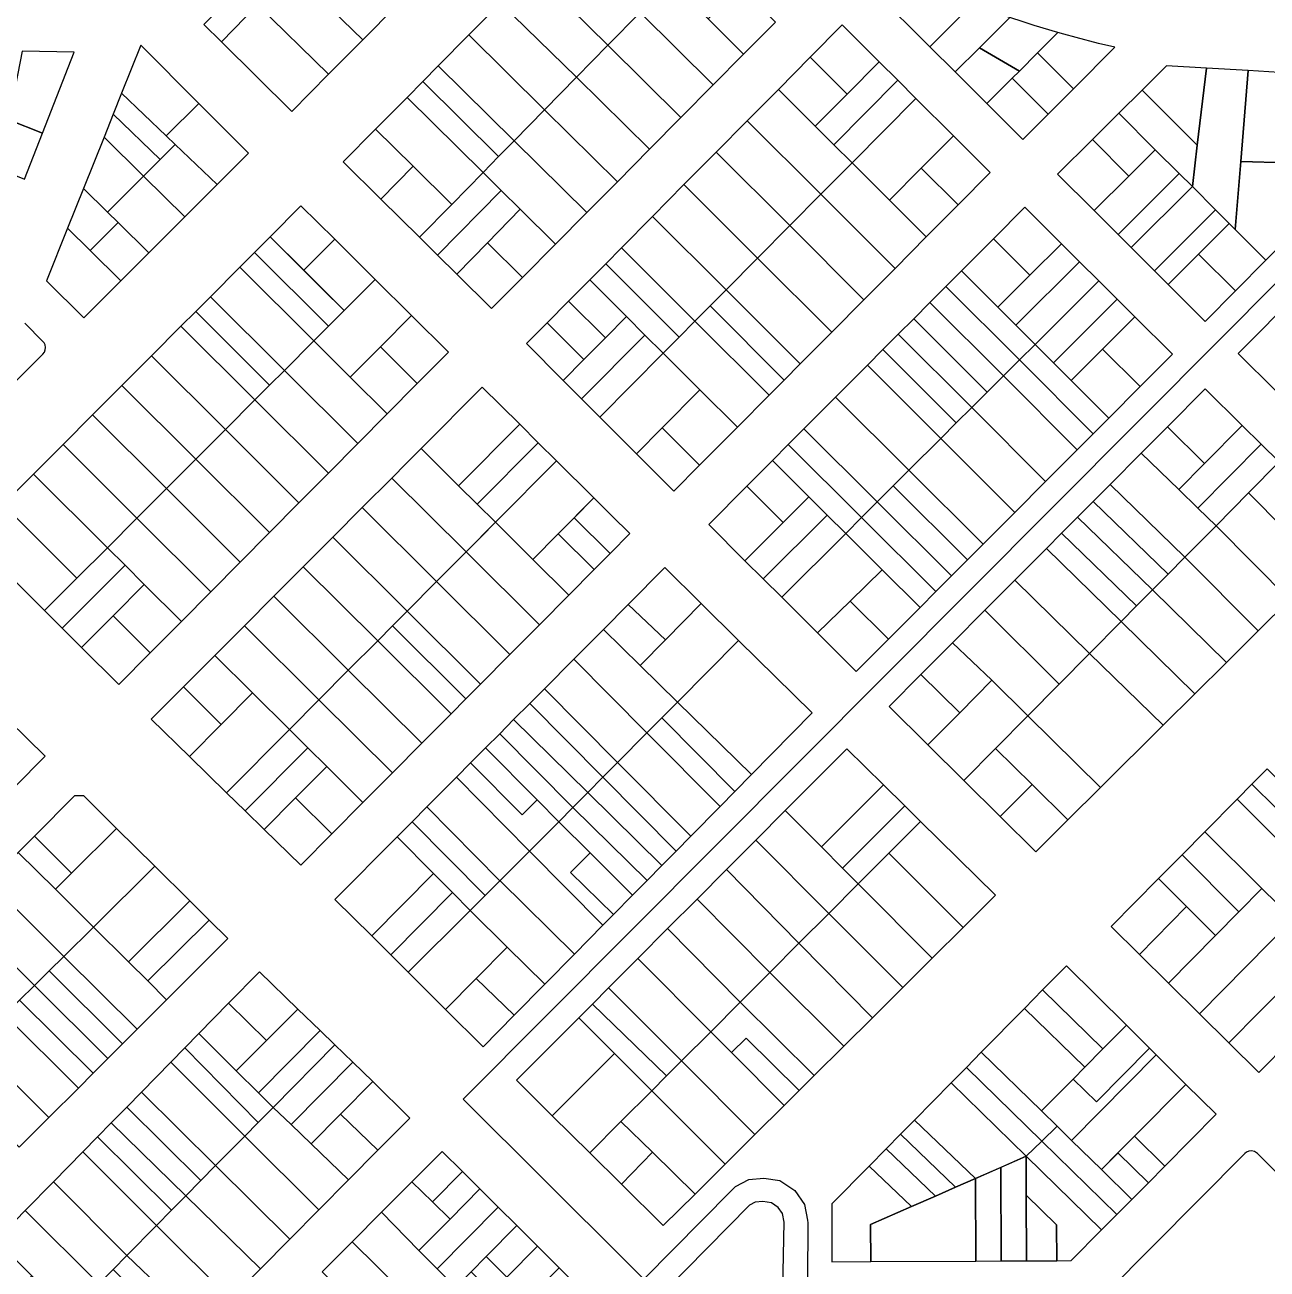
# Model space of a CAD drawing. Header units: metres. Extents: x 263639 to 269142, y 7370519 to 7372711.
# Drawn here: x 264049.3 to 264465.9, y 7371265.1 to 7371682.5 of the extents above; entities that cross this region are included whole.
import ezdxf

# ---------------------------------------------------------------- set-up
doc = ezdxf.new("R2010")
doc.units = ezdxf.units.M
doc.layers.add('LOTE', color=7, linetype='Continuous')

msp = doc.modelspace()

# ---------------------------------------------------------------- linework, layer by layer
msp.add_lwpolyline([(265641.1, 7372007.93), (264744.16, 7371821.12), (264734.54, 7371819.21), (264711.48, 7371776.6), (264701.67, 7371761.26), (264650.14, 7371718.76), (264622.02, 7371706.14), (264548.76, 7371680.85), (264538.85, 7371666.35), (264450.66, 7371577.62), (264196.3, 7371322.1), (264251.37, 7371267.23), (264256.9, 7371261.7), (264286.18, 7371291.38), (264287.59, 7371292.83), (264292.05, 7371295.17), (264297.11, 7371295.56), (264302.54, 7371294.78), (264307.48, 7371291.44), (264310.76, 7371286.82), (264311.75, 7371281.47), (264311.93, 7371280.62), (264311.51, 7371223.37)])
at = {"layer": 'LOTE', "color": 7}
for points in [[(264173.83, 7371688.77), (264162.06, 7371700.5), (264150.16, 7371712.35), (264138.74, 7371700.73), (264162.62, 7371677.46), (264173.83, 7371688.77)], [(264219.58, 7371700.62), (264244.83, 7371675.64), (264255.62, 7371686.64), (264230.42, 7371711.56), (264219.58, 7371700.62)], [(264162.62, 7371677.46), (264138.74, 7371700.73), (264127.36, 7371689.16), (264151.19, 7371665.93), (264162.62, 7371677.46)], [(264208.83, 7371689.77), (264234.33, 7371664.93), (264244.83, 7371675.64), (264219.58, 7371700.62), (264208.83, 7371689.77)], [(264341.68, 7371700.85), (264334.4, 7371693.56), (264352.84, 7371675.15), (264367.24, 7371689.57), (264365.81, 7371690.11), (264360.9, 7371692.11), (264355.27, 7371694.51), (264350.91, 7371696.46), (264347.68, 7371697.96), (264343.59, 7371699.91), (264341.68, 7371700.85)], [(264127.36, 7371689.16), (264133.1, 7371694.99), (264124.89, 7371698.4), (264109.38, 7371682.63), (264115.24, 7371676.82), (264127.36, 7371689.16)], [(264290.36, 7371672.6), (264278.43, 7371684.54), (264278.43, 7371684.54), (264265.88, 7371697.1), (264255.62, 7371686.64), (264280.19, 7371662.33), (264290.36, 7371672.6)], [(264300.99, 7371683.33), (264289.01, 7371695.32), (264278.43, 7371684.54), (264290.36, 7371672.6), (264300.99, 7371683.33)], [(264151.19, 7371665.93), (264127.36, 7371689.16), (264115.24, 7371676.82), (264138.81, 7371653.44), (264151.19, 7371665.93)], [(264198.26, 7371679.11), (264223.63, 7371654.01), (264234.33, 7371664.93), (264208.83, 7371689.77), (264198.26, 7371679.11)], [(264361.33, 7371666.67), (264369.43, 7371674.78), (264379.62, 7371684.99), (264373.08, 7371687.33), (264367.24, 7371689.57), (264352.84, 7371675.15), (264361.33, 7371666.67)], [(264280.19, 7371662.33), (264255.62, 7371686.64), (264244.83, 7371675.64), (264269.34, 7371651.39), (264280.19, 7371662.33)], [(264388.9, 7371673.05), (264395.73, 7371679.89), (264387.8, 7371682.28), (264384.05, 7371683.49), (264379.62, 7371684.99), (264369.43, 7371674.78), (264382.82, 7371666.96), (264388.9, 7371673.05)], [(264187.97, 7371668.72), (264213.39, 7371643.57), (264223.63, 7371654.01), (264198.26, 7371679.11), (264187.97, 7371668.72)], [(264323.41, 7371682.46), (264312.64, 7371671.59), (264325.02, 7371659.23), (264335.8, 7371670.09), (264323.41, 7371682.46)], [(264414.87, 7371675), (264409.38, 7371676.27), (264401.84, 7371678.19), (264397.75, 7371679.31), (264395.73, 7371679.89), (264388.9, 7371673.05), (264400.93, 7371661.04), (264414.87, 7371675)], [(264088.23, 7371675.64), (264081.79, 7371659.54), (264096.73, 7371645.25), (264107.63, 7371656.15), (264088.23, 7371675.64)], [(264269.34, 7371651.39), (264244.83, 7371675.64), (264234.33, 7371664.93), (264258.79, 7371640.74), (264269.34, 7371651.39)], [(264371.95, 7371656.07), (264380.43, 7371664.56), (264382.82, 7371666.96), (264369.43, 7371674.78), (264361.33, 7371666.67), (264371.95, 7371656.07)], [(264371.95, 7371656.07), (264380.43, 7371664.56), (264382.82, 7371666.96), (264369.43, 7371674.78), (264361.33, 7371666.67), (264371.95, 7371656.07)], [(264048.42, 7371673.62), (264043.96, 7371650.63), (264055.24, 7371646.13), (264065.86, 7371673.29), (264048.42, 7371673.62)], [(264302, 7371660.84), (264314.37, 7371648.49), (264325.02, 7371659.23), (264312.64, 7371671.59), (264302, 7371660.84)], [(264400.93, 7371661.04), (264388.9, 7371673.05), (264382.82, 7371666.96), (264380.43, 7371664.56), (264392.46, 7371652.55), (264400.93, 7371661.04)], [(264182.76, 7371663.46), (264208.21, 7371638.29), (264213.39, 7371643.57), (264187.97, 7371668.72), (264182.76, 7371663.46)], [(264335.8, 7371670.09), (264325.02, 7371659.23), (264314.37, 7371648.49), (264320.6, 7371642.28), (264342.03, 7371663.88), (264335.8, 7371670.09)], [(264432.17, 7371668.76), (264423.96, 7371660.58), (264442.49, 7371642.08), (264445.59, 7371667.96), (264432.17, 7371668.76)], [(264445.59, 7371667.96), (264442.49, 7371642.08), (264440.82, 7371628.21), (264448.63, 7371620.41), (264453.2, 7371615.85), (264455.2, 7371613.85), (264457.08, 7371636.66), (264459.59, 7371667.12), (264445.59, 7371667.96)], [(264459.59, 7371667.12), (264457.08, 7371636.66), (264472.67, 7371636.16), (264472.81, 7371647.7), (264473.41, 7371666.3), (264459.59, 7371667.12)], [(264177.51, 7371658.17), (264202.99, 7371632.97), (264208.21, 7371638.29), (264182.76, 7371663.46), (264177.51, 7371658.17)], [(264258.79, 7371640.74), (264234.33, 7371664.93), (264223.63, 7371654.01), (264248.02, 7371629.88), (264258.79, 7371640.74)], [(264342.03, 7371663.88), (264320.6, 7371642.28), (264326.71, 7371636.18), (264348.14, 7371657.78), (264342.03, 7371663.88)], [(264383.98, 7371644.06), (264392.46, 7371652.55), (264380.43, 7371664.56), (264371.95, 7371656.07), (264383.98, 7371644.06)], [(264078.98, 7371652.5), (264094.76, 7371637.37), (264099.75, 7371642.37), (264096.73, 7371645.25), (264081.79, 7371659.54), (264078.98, 7371652.5)], [(264166.95, 7371647.51), (264179.53, 7371635.07), (264192.48, 7371622.25), (264202.99, 7371632.97), (264177.51, 7371658.17), (264166.95, 7371647.51)], [(264291.55, 7371650.29), (264316.24, 7371625.64), (264326.71, 7371636.18), (264320.6, 7371642.28), (264314.37, 7371648.49), (264302, 7371660.84), (264291.55, 7371650.29)], [(264440.82, 7371628.21), (264442.49, 7371642.08), (264423.96, 7371660.58), (264416.17, 7371652.82), (264428.41, 7371640.6), (264436.42, 7371632.6), (264440.82, 7371628.21), (264440.82, 7371628.21)], [(264055.24, 7371646.13), (264043.96, 7371650.63), (264033.06, 7371654.98), (264018.92, 7371647.63), (264013.95, 7371645.05), (264049.22, 7371630.76), (264055.24, 7371646.13)], [(264107.63, 7371656.15), (264096.73, 7371645.25), (264099.75, 7371642.37), (264113.84, 7371628.9), (264124.31, 7371639.39), (264107.63, 7371656.15)], [(264248.02, 7371629.88), (264223.63, 7371654.01), (264213.39, 7371643.57), (264237.73, 7371619.49), (264248.02, 7371629.88)], [(264348.14, 7371657.78), (264326.71, 7371636.18), (264339.25, 7371623.66), (264349.91, 7371634.39), (264360.69, 7371645.26), (264348.14, 7371657.78)], [(264075.9, 7371644.81), (264089.14, 7371631.75), (264094.76, 7371637.37), (264078.98, 7371652.5), (264075.9, 7371644.81)], [(264281.13, 7371639.77), (264305.82, 7371615.13), (264316.24, 7371625.64), (264291.55, 7371650.29), (264281.13, 7371639.77)], [(264428.41, 7371640.6), (264416.17, 7371652.82), (264407.3, 7371643.99), (264419.54, 7371631.77), (264428.41, 7371640.6)], [(264168.72, 7371624.04), (264179.53, 7371635.07), (264166.95, 7371647.51), (264156.09, 7371636.56), (264168.72, 7371624.04)], [(264069.02, 7371627.6), (264077.06, 7371619.66), (264089.14, 7371631.75), (264075.9, 7371644.81), (264069.02, 7371627.6)], [(264113.84, 7371628.9), (264099.75, 7371642.37), (264094.76, 7371637.37), (264089.14, 7371631.75), (264103, 7371618.06), (264113.84, 7371628.9)], [(264237.73, 7371619.49), (264213.39, 7371643.57), (264208.21, 7371638.29), (264202.99, 7371632.97), (264209.09, 7371626.94), (264215.48, 7371620.61), (264227.28, 7371608.94), (264237.73, 7371619.49)], [(264373.04, 7371632.93), (264360.69, 7371645.26), (264349.91, 7371634.39), (264362.26, 7371622.07), (264373.04, 7371632.93)], [(264419.54, 7371631.77), (264407.3, 7371643.99), (264395.65, 7371632.4), (264407.89, 7371620.17), (264419.54, 7371631.77)], [(264270.35, 7371628.88), (264295.02, 7371604.26), (264305.82, 7371615.13), (264281.13, 7371639.77), (264270.35, 7371628.88)], [(264436.42, 7371632.6), (264428.41, 7371640.6), (264419.54, 7371631.77), (264407.89, 7371620.17), (264415.9, 7371612.18), (264436.42, 7371632.6)], [(264181.66, 7371611.22), (264192.48, 7371622.25), (264179.53, 7371635.07), (264168.72, 7371624.04), (264181.66, 7371611.22)], [(264351.6, 7371611.33), (264339.25, 7371623.66), (264326.71, 7371636.18), (264316.24, 7371625.64), (264341.14, 7371600.79), (264351.6, 7371611.33)], [(264362.26, 7371622.07), (264349.91, 7371634.39), (264339.25, 7371623.66), (264351.6, 7371611.33), (264362.26, 7371622.07)], [(264472.67, 7371636.16), (264457.08, 7371636.66), (264455.2, 7371613.85), (264465.49, 7371603.58), (264472.37, 7371610.55), (264472.67, 7371636.16), (264472.67, 7371636.16)], [(264103, 7371618.06), (264089.14, 7371631.75), (264077.06, 7371619.66), (264080.62, 7371616.14), (264090.93, 7371605.97), (264103, 7371618.06)], [(264187.76, 7371605.18), (264209.09, 7371626.94), (264202.99, 7371632.97), (264192.48, 7371622.25), (264181.66, 7371611.22), (264187.76, 7371605.18)], [(264259.81, 7371618.24), (264284.47, 7371593.63), (264295.02, 7371604.26), (264270.35, 7371628.88), (264259.81, 7371618.24)], [(264440.82, 7371628.21), (264436.42, 7371632.6), (264415.9, 7371612.18), (264420.31, 7371607.78), (264440.82, 7371628.21)], [(264063.68, 7371614.24), (264071.25, 7371606.76), (264080.62, 7371616.14), (264077.06, 7371619.66), (264069.02, 7371627.6), (264063.68, 7371614.24)], [(264194.14, 7371598.85), (264204.44, 7371609.36), (264215.48, 7371620.61), (264209.09, 7371626.94), (264187.76, 7371605.18), (264194.14, 7371598.85)], [(264341.14, 7371600.79), (264316.24, 7371625.64), (264305.82, 7371615.13), (264330.71, 7371590.28), (264341.14, 7371600.79)], [(264448.63, 7371620.41), (264440.82, 7371628.21), (264440.82, 7371628.21), (264420.31, 7371607.78), (264428.11, 7371599.99), (264448.63, 7371620.41)], [(264131.57, 7371611.38), (264142.83, 7371600.14), (264153.23, 7371610.58), (264141.93, 7371621.77), (264131.57, 7371611.38), (264131.57, 7371611.38)], [(264227.28, 7371608.94), (264215.48, 7371620.61), (264204.44, 7371609.36), (264216.18, 7371597.75), (264227.28, 7371608.94)], [(264384.64, 7371621.29), (264374.11, 7371610.72), (264386.34, 7371598.49), (264396.93, 7371609.07), (264384.64, 7371621.29)], [(264249.36, 7371607.68), (264274.01, 7371583.08), (264279.08, 7371588.2), (264284.47, 7371593.63), (264259.81, 7371618.24), (264249.36, 7371607.68)], [(264453.2, 7371615.85), (264448.63, 7371620.41), (264428.11, 7371599.99), (264432.69, 7371595.42), (264442.88, 7371605.57), (264442.88, 7371605.57), (264453.2, 7371615.85)], [(264081.56, 7371596.59), (264071.25, 7371606.76), (264063.68, 7371614.24), (264056.61, 7371596.56), (264069.13, 7371584.16), (264081.56, 7371596.59)], [(264090.93, 7371605.97), (264080.62, 7371616.14), (264071.25, 7371606.76), (264081.56, 7371596.59), (264090.93, 7371605.97)], [(264330.71, 7371590.28), (264305.82, 7371615.13), (264295.02, 7371604.26), (264319.92, 7371579.41), (264330.71, 7371590.28)], [(264455.2, 7371613.85), (264453.2, 7371615.85), (264442.88, 7371605.57), (264455.26, 7371593.21), (264465.49, 7371603.58), (264455.2, 7371613.85)], [(264126.39, 7371606.17), (264151.19, 7371581.43), (264156.37, 7371586.63), (264156.37, 7371586.63), (264149.08, 7371593.91), (264142.69, 7371600.28), (264131.57, 7371611.38), (264126.39, 7371606.17)], [(264153.23, 7371610.58), (264166.82, 7371597.1), (264156.37, 7371586.63), (264142.83, 7371600.14), (264153.23, 7371610.58)], [(264216.18, 7371597.75), (264204.44, 7371609.36), (264194.14, 7371598.85), (264205.81, 7371587.28), (264216.18, 7371597.75)], [(264375.6, 7371587.76), (264386.34, 7371598.49), (264374.11, 7371610.72), (264363.39, 7371599.96), (264375.6, 7371587.76)], [(264381.67, 7371581.7), (264403.01, 7371603.02), (264396.93, 7371609.07), (264386.34, 7371598.49), (264375.6, 7371587.76), (264381.67, 7371581.7)], [(264121.45, 7371601.22), (264146.24, 7371576.47), (264151.19, 7371581.43), (264126.39, 7371606.17), (264121.45, 7371601.22)], [(264244.1, 7371602.37), (264268.74, 7371577.77), (264274.01, 7371583.08), (264249.36, 7371607.68), (264244.1, 7371602.37)], [(264319.92, 7371579.41), (264295.02, 7371604.26), (264284.47, 7371593.63), (264309.37, 7371568.78), (264319.92, 7371579.41)], [(264442.88, 7371605.57), (264432.69, 7371595.42), (264445.15, 7371582.98), (264455.26, 7371593.21), (264442.88, 7371605.57)], [(264111.56, 7371591.3), (264136.35, 7371566.56), (264146.24, 7371576.47), (264121.45, 7371601.22), (264111.56, 7371591.3)], [(264238.73, 7371596.94), (264251.09, 7371584.61), (264257.28, 7371578.42), (264263.36, 7371572.36), (264268.74, 7371577.77), (264244.1, 7371602.37), (264238.73, 7371596.94)], [(264388.06, 7371575.31), (264381.67, 7371581.7), (264375.6, 7371587.76), (264363.39, 7371599.96), (264358.16, 7371594.71), (264382.82, 7371570.07), (264388.06, 7371575.31)], [(264388.06, 7371575.31), (264409.42, 7371596.65), (264403.01, 7371603.02), (264381.67, 7371581.7), (264388.06, 7371575.31)], [(264166.82, 7371597.1), (264179.03, 7371585), (264168.54, 7371574.49), (264158.41, 7371564.33), (264146.24, 7371576.47), (264151.19, 7371581.43), (264156.37, 7371586.63), (264166.82, 7371597.1)], [(264231.68, 7371589.83), (264244.04, 7371577.5), (264251.09, 7371584.61), (264238.73, 7371596.94), (264231.68, 7371589.83)], [(264394.23, 7371569.14), (264415.61, 7371590.49), (264409.42, 7371596.65), (264388.06, 7371575.31), (264394.23, 7371569.14)], [(264106.62, 7371586.34), (264131.41, 7371561.61), (264136.35, 7371566.56), (264111.56, 7371591.3), (264106.62, 7371586.34)], [(264309.37, 7371568.78), (264284.47, 7371593.63), (264279.08, 7371588.2), (264303.98, 7371563.35), (264309.37, 7371568.78)], [(264382.82, 7371570.07), (264358.16, 7371594.71), (264352.83, 7371589.36), (264377.47, 7371564.73), (264382.82, 7371570.07)], [(264489.32, 7371580.38), (264476.78, 7371592.87), (264456.18, 7371572.27), (264468.82, 7371559.68), (264489.32, 7371580.38)], [(264224.48, 7371582.56), (264236.82, 7371570.24), (264244.04, 7371577.5), (264231.68, 7371589.83), (264224.48, 7371582.56)], [(264303.98, 7371563.35), (264279.08, 7371588.2), (264274.01, 7371583.08), (264298.91, 7371558.23), (264303.98, 7371563.35)], [(264377.47, 7371564.73), (264352.83, 7371589.36), (264347.42, 7371583.92), (264372.04, 7371559.31), (264377.47, 7371564.73)], [(264400.21, 7371563.17), (264410.73, 7371573.72), (264421.55, 7371584.58), (264415.61, 7371590.49), (264394.23, 7371569.14), (264400.21, 7371563.17)], [(264101.68, 7371581.39), (264126.46, 7371556.65), (264131.41, 7371561.61), (264106.62, 7371586.34), (264101.68, 7371581.39)], [(264179.03, 7371585), (264168.54, 7371574.49), (264180.9, 7371562.15), (264191.4, 7371572.74), (264179.03, 7371585)], [(264236.03, 7371557), (264257.28, 7371578.42), (264251.09, 7371584.61), (264244.04, 7371577.5), (264236.82, 7371570.24), (264229.84, 7371563.2), (264236.03, 7371557)], [(264298.91, 7371558.23), (264274.01, 7371583.08), (264268.74, 7371577.77), (264263.36, 7371572.36), (264275.72, 7371560.02), (264288.26, 7371547.51), (264298.91, 7371558.23)], [(264372.04, 7371559.31), (264347.42, 7371583.92), (264342.22, 7371578.7), (264366.83, 7371554.1), (264372.04, 7371559.31)], [(264434.17, 7371572.03), (264421.55, 7371584.58), (264410.73, 7371573.72), (264423.32, 7371561.14), (264434.17, 7371572.03)], [(264091.8, 7371571.47), (264116.57, 7371546.74), (264126.46, 7371556.65), (264101.68, 7371581.39), (264091.8, 7371571.47)], [(264217.54, 7371575.55), (264229.84, 7371563.2), (264236.82, 7371570.24), (264224.48, 7371582.56), (264217.54, 7371575.55)], [(264170.81, 7371551.96), (264158.41, 7371564.33), (264146.24, 7371576.47), (264136.35, 7371566.56), (264160.95, 7371542.02), (264170.81, 7371551.96)], [(264242.09, 7371550.92), (264263.36, 7371572.36), (264257.28, 7371578.42), (264236.03, 7371557), (264242.09, 7371550.92)], [(264366.83, 7371554.1), (264342.22, 7371578.7), (264337.06, 7371573.53), (264361.66, 7371548.94), (264366.83, 7371554.1)], [(264412.8, 7371550.58), (264400.21, 7371563.17), (264394.23, 7371569.14), (264388.06, 7371575.31), (264382.82, 7371570.07), (264407.57, 7371545.33), (264412.8, 7371550.58)], [(264081.91, 7371561.55), (264106.69, 7371536.83), (264116.57, 7371546.74), (264091.8, 7371571.47), (264081.91, 7371561.55)], [(264180.9, 7371562.15), (264168.54, 7371574.49), (264158.41, 7371564.33), (264170.81, 7371551.96), (264180.9, 7371562.15)], [(264254.42, 7371538.55), (264263.05, 7371547.25), (264275.72, 7371560.02), (264275.72, 7371560.02), (264263.36, 7371572.36), (264242.09, 7371550.92), (264254.42, 7371538.55)], [(264361.66, 7371548.94), (264337.06, 7371573.53), (264331.86, 7371568.3), (264356.45, 7371543.72), (264361.66, 7371548.94)], [(264423.32, 7371561.14), (264410.73, 7371573.72), (264400.21, 7371563.17), (264412.8, 7371550.58), (264423.32, 7371561.14)], [(264160.95, 7371542.02), (264136.35, 7371566.56), (264131.41, 7371561.61), (264126.46, 7371556.65), (264151.1, 7371532.07), (264160.95, 7371542.02)], [(264356.45, 7371543.72), (264331.86, 7371568.3), (264321.2, 7371557.6), (264345.79, 7371533.08), (264356.45, 7371543.72)], [(264407.57, 7371545.33), (264382.82, 7371570.07), (264377.47, 7371564.73), (264402.23, 7371539.98), (264407.57, 7371545.33)], [(264402.23, 7371539.98), (264377.47, 7371564.73), (264372.04, 7371559.31), (264366.83, 7371554.1), (264391.62, 7371529.33), (264402.23, 7371539.98)], [(264072.03, 7371551.64), (264096.8, 7371526.92), (264106.69, 7371536.83), (264081.91, 7371561.55), (264072.03, 7371551.64)], [(264202.72, 7371560.91), (264182.24, 7371540.37), (264194.79, 7371527.89), (264215.27, 7371548.48), (264202.72, 7371560.91)], [(264288.26, 7371547.51), (264275.72, 7371560.02), (264263.05, 7371547.25), (264263.05, 7371547.25), (264275.59, 7371534.74), (264288.26, 7371547.51)], [(264444.89, 7371535.35), (264457.56, 7371548.14), (264445.17, 7371560.39), (264432.47, 7371547.63), (264444.89, 7371535.35)], [(264151.1, 7371532.07), (264126.46, 7371556.65), (264116.57, 7371546.74), (264141.24, 7371522.13), (264151.1, 7371532.07)], [(264340.54, 7371527.83), (264345.79, 7371533.08), (264321.2, 7371557.6), (264310.59, 7371546.95), (264335.16, 7371522.46), (264340.54, 7371527.83)], [(264391.62, 7371529.33), (264366.83, 7371554.1), (264361.66, 7371548.94), (264356.45, 7371543.72), (264381.25, 7371518.93), (264391.62, 7371529.33)], [(264062.15, 7371541.72), (264086.91, 7371517.01), (264096.8, 7371526.92), (264072.03, 7371551.64), (264062.15, 7371541.72)], [(264141.24, 7371522.13), (264116.57, 7371546.74), (264106.69, 7371536.83), (264131.39, 7371512.18), (264141.24, 7371522.13)], [(264215.27, 7371548.48), (264194.79, 7371527.89), (264194.79, 7371527.89), (264201.02, 7371521.7), (264221.51, 7371542.3), (264215.27, 7371548.48)], [(264266.92, 7371526.01), (264275.59, 7371534.74), (264263.05, 7371547.25), (264263.05, 7371547.25), (264254.42, 7371538.55), (264266.92, 7371526.01)], [(264305.33, 7371541.67), (264329.89, 7371517.19), (264335.16, 7371522.46), (264310.59, 7371546.95), (264305.33, 7371541.67)], [(264436.26, 7371526.63), (264444.89, 7371535.35), (264432.47, 7371547.63), (264423.71, 7371538.84), (264436.26, 7371526.63)], [(264463.93, 7371541.84), (264457.56, 7371548.14), (264444.89, 7371535.35), (264436.26, 7371526.63), (264442.69, 7371520.38), (264463.93, 7371541.84)], [(264052.26, 7371531.81), (264077.02, 7371507.1), (264086.91, 7371517.01), (264062.15, 7371541.72), (264052.26, 7371531.81)], [(264221.51, 7371542.3), (264201.02, 7371521.7), (264207.14, 7371515.61), (264227.64, 7371536.22), (264221.51, 7371542.3)], [(264324.58, 7371511.89), (264329.89, 7371517.19), (264305.33, 7371541.67), (264300.04, 7371536.35), (264312.26, 7371524.18), (264318.41, 7371518.04), (264324.58, 7371511.89)], [(264381.25, 7371518.93), (264356.45, 7371543.72), (264345.79, 7371533.08), (264370.66, 7371508.3), (264381.25, 7371518.93)], [(264442.69, 7371520.38), (264448.76, 7371514.48), (264459.63, 7371525.46), (264469.95, 7371535.88), (264463.93, 7371541.84), (264442.69, 7371520.38)], [(264172.36, 7371530.45), (264197.27, 7371505.68), (264207.14, 7371515.61), (264201.02, 7371521.7), (264194.79, 7371527.89), (264182.24, 7371540.37), (264177.3, 7371535.41), (264172.36, 7371530.45)], [(264442.69, 7371520.38), (264436.26, 7371526.63), (264423.71, 7371538.84), (264413.26, 7371528.34), (264438.35, 7371503.96), (264448.76, 7371514.48), (264442.69, 7371520.38)], [(264131.39, 7371512.18), (264106.69, 7371536.83), (264096.8, 7371526.92), (264121.53, 7371502.24), (264131.39, 7371512.18)], [(264227.64, 7371536.22), (264207.14, 7371515.61), (264219.64, 7371503.18), (264228.17, 7371511.76), (264240.17, 7371523.82), (264227.64, 7371536.22)], [(264312.26, 7371524.18), (264300.04, 7371536.35), (264291.48, 7371527.76), (264303.67, 7371515.6), (264312.26, 7371524.18)], [(264365.41, 7371503.03), (264370.66, 7371508.3), (264345.79, 7371533.08), (264340.54, 7371527.83), (264365.41, 7371503.03)], [(264471.68, 7371513.32), (264482.2, 7371523.78), (264469.95, 7371535.88), (264459.63, 7371525.46), (264471.68, 7371513.32)], [(264042.05, 7371521.56), (264066.8, 7371496.87), (264077.02, 7371507.1), (264052.26, 7371531.81), (264042.05, 7371521.56)], [(264162.48, 7371520.54), (264187.4, 7371495.75), (264197.27, 7371505.68), (264172.36, 7371530.45), (264162.48, 7371520.54)], [(264121.53, 7371502.24), (264096.8, 7371526.92), (264086.91, 7371517.01), (264111.68, 7371492.3), (264121.53, 7371502.24)], [(264278.64, 7371514.87), (264290.8, 7371502.74), (264303.67, 7371515.6), (264291.48, 7371527.76), (264278.64, 7371514.87)], [(264360.05, 7371497.65), (264365.41, 7371503.03), (264340.54, 7371527.83), (264335.16, 7371522.46), (264360.05, 7371497.65)], [(264413.26, 7371528.34), (264407.59, 7371522.64), (264432.69, 7371498.24), (264438.35, 7371503.96), (264413.26, 7371528.34)], [(264484.35, 7371500.56), (264471.68, 7371513.32), (264459.63, 7371525.46), (264448.76, 7371514.48), (264473.4, 7371489.66), (264484.35, 7371500.56)], [(264031.23, 7371510.7), (264055.97, 7371486.01), (264066.8, 7371496.87), (264042.05, 7371521.56), (264031.23, 7371510.7)], [(264152.59, 7371510.62), (264177.53, 7371485.83), (264187.4, 7371495.75), (264162.48, 7371520.54), (264152.59, 7371510.62)], [(264233.54, 7371517.15), (264245.63, 7371505.18), (264252.25, 7371511.85), (264246.21, 7371517.83), (264240.17, 7371523.82), (264233.54, 7371517.15)], [(264296.96, 7371496.61), (264318.41, 7371518.04), (264312.26, 7371524.18), (264303.67, 7371515.6), (264290.8, 7371502.74), (264296.96, 7371496.61)], [(264335.16, 7371522.46), (264329.89, 7371517.19), (264354.79, 7371492.37), (264360.05, 7371497.65), (264335.16, 7371522.46)], [(264427.41, 7371492.91), (264432.69, 7371498.24), (264407.59, 7371522.64), (264402.3, 7371517.33), (264427.41, 7371492.91)], [(264111.68, 7371492.3), (264086.91, 7371517.01), (264077.02, 7371507.1), (264082.93, 7371501.21), (264089.39, 7371494.76), (264101.82, 7371482.35), (264111.68, 7371492.3)], [(264233.54, 7371517.15), (264228.17, 7371511.76), (264240.24, 7371499.75), (264245.63, 7371505.18), (264233.54, 7371517.15)], [(264303.13, 7371490.46), (264324.58, 7371511.89), (264318.41, 7371518.04), (264296.96, 7371496.61), (264303.13, 7371490.46)], [(264336.84, 7371499.68), (264349.5, 7371487.06), (264354.79, 7371492.37), (264329.89, 7371517.19), (264324.58, 7371511.89), (264336.84, 7371499.68)], [(264402.3, 7371517.33), (264397, 7371512.01), (264422.13, 7371487.58), (264427.41, 7371492.91), (264402.3, 7371517.33)], [(264231.72, 7371491.16), (264219.64, 7371503.18), (264207.14, 7371515.61), (264202.21, 7371510.64), (264197.27, 7371505.68), (264221.86, 7371481.22), (264231.72, 7371491.16)], [(264416.93, 7371482.32), (264422.13, 7371487.58), (264397, 7371512.01), (264391.88, 7371506.86), (264416.93, 7371482.32)], [(264448.76, 7371514.48), (264438.35, 7371503.96), (264462.9, 7371479.22), (264473.4, 7371489.66), (264448.76, 7371514.48)], [(264142.71, 7371500.71), (264167.66, 7371475.9), (264172.59, 7371480.86), (264177.53, 7371485.83), (264152.59, 7371510.62), (264142.71, 7371500.71)], [(264240.24, 7371499.75), (264228.17, 7371511.76), (264219.64, 7371503.18), (264231.72, 7371491.16), (264240.24, 7371499.75)], [(264315.12, 7371478.51), (264326.07, 7371489.19), (264336.84, 7371499.68), (264324.58, 7371511.89), (264303.13, 7371490.46), (264315.12, 7371478.51)], [(264061.88, 7371480.12), (264082.93, 7371501.21), (264077.02, 7371507.1), (264066.8, 7371496.87), (264055.97, 7371486.01), (264061.88, 7371480.12)], [(264221.86, 7371481.22), (264197.27, 7371505.68), (264187.4, 7371495.75), (264212, 7371471.28), (264221.86, 7371481.22)], [(264391.88, 7371506.86), (264381.29, 7371496.23), (264406.38, 7371471.66), (264416.93, 7371482.32), (264391.88, 7371506.86)], [(264438.35, 7371503.96), (264432.69, 7371498.24), (264427.41, 7371492.91), (264452.22, 7371468.6), (264462.9, 7371479.22), (264438.35, 7371503.96)], [(264068.35, 7371473.66), (264078.93, 7371484.27), (264089.39, 7371494.76), (264089.39, 7371494.76), (264082.93, 7371501.21), (264061.88, 7371480.12), (264068.35, 7371473.66)], [(264132.83, 7371490.79), (264157.78, 7371465.97), (264167.66, 7371475.9), (264142.71, 7371500.71), (264132.83, 7371490.79)], [(264264.11, 7371476.19), (264276.17, 7371488.36), (264263.94, 7371500.41), (264251.65, 7371488.04), (264264.11, 7371476.19)], [(264326.07, 7371489.19), (264338.89, 7371476.41), (264349.5, 7371487.06), (264336.84, 7371499.68), (264326.07, 7371489.19)], [(264212, 7371471.28), (264187.4, 7371495.75), (264177.53, 7371485.83), (264202.14, 7371461.35), (264212, 7371471.28)], [(264381.29, 7371496.23), (264371.2, 7371486.1), (264396.17, 7371461.35), (264406.38, 7371471.66), (264381.29, 7371496.23)], [(264101.82, 7371482.35), (264089.39, 7371494.76), (264078.93, 7371484.27), (264091.4, 7371471.83), (264101.82, 7371482.35)], [(264427.41, 7371492.91), (264422.13, 7371487.58), (264416.93, 7371482.32), (264441.65, 7371458.09), (264452.22, 7371468.6), (264427.41, 7371492.91)], [(264122.94, 7371480.88), (264147.91, 7371456.04), (264157.78, 7371465.97), (264132.83, 7371490.79), (264122.94, 7371480.88)], [(264264.11, 7371476.19), (264251.65, 7371488.04), (264243.32, 7371479.66), (264255.61, 7371467.61), (264264.11, 7371476.19)], [(264268.16, 7371455.31), (264288.69, 7371476.02), (264276.17, 7371488.36), (264264.11, 7371476.19), (264255.61, 7371467.61), (264268.16, 7371455.31)], [(264328.09, 7371465.58), (264338.89, 7371476.41), (264326.07, 7371489.19), (264315.12, 7371478.51), (264328.09, 7371465.58)], [(264091.4, 7371471.83), (264078.93, 7371484.27), (264068.35, 7371473.66), (264080.85, 7371461.19), (264091.4, 7371471.83)], [(264202.14, 7371461.35), (264177.53, 7371485.83), (264172.59, 7371480.86), (264197.21, 7371456.38), (264202.14, 7371461.35)], [(264371.2, 7371486.1), (264360.36, 7371475.21), (264373.63, 7371462.64), (264385.65, 7371450.72), (264396.17, 7371461.35), (264371.2, 7371486.1)], [(264113.06, 7371470.96), (264125.69, 7371458.4), (264138.04, 7371446.12), (264147.91, 7371456.04), (264122.94, 7371480.88), (264113.06, 7371470.96)], [(264197.21, 7371456.38), (264172.59, 7371480.86), (264167.66, 7371475.9), (264192.28, 7371451.41), (264197.21, 7371456.38)], [(264262.95, 7371450.05), (264268.16, 7371455.31), (264255.61, 7371467.61), (264243.32, 7371479.66), (264233.4, 7371469.69), (264257.93, 7371444.99), (264262.95, 7371450.05)], [(264416.93, 7371482.32), (264406.38, 7371471.66), (264431.02, 7371447.52), (264441.65, 7371458.09), (264416.93, 7371482.32)], [(264192.28, 7371451.41), (264167.66, 7371475.9), (264157.78, 7371465.97), (264182.42, 7371441.47), (264192.28, 7371451.41)], [(264313.39, 7371451.67), (264288.69, 7371476.02), (264268.16, 7371455.31), (264293, 7371430.98), (264313.39, 7371451.67)], [(264360.36, 7371475.21), (264349.8, 7371464.6), (264362.81, 7371451.71), (264373.63, 7371462.64), (264360.36, 7371475.21)], [(264102.52, 7371460.39), (264115.17, 7371447.82), (264125.69, 7371458.4), (264113.06, 7371470.96), (264102.52, 7371460.39)], [(264406.38, 7371471.66), (264385.65, 7371450.72), (264409.99, 7371426.6), (264431.02, 7371447.52), (264406.38, 7371471.66)], [(264257.93, 7371444.99), (264233.4, 7371469.69), (264223.57, 7371459.79), (264248.1, 7371435.08), (264257.93, 7371444.99)], [(264182.42, 7371441.47), (264157.78, 7371465.97), (264147.91, 7371456.04), (264172.57, 7371431.53), (264182.42, 7371441.47)], [(264339.12, 7371453.87), (264352.16, 7371440.95), (264362.81, 7371451.71), (264349.8, 7371464.6), (264339.12, 7371453.87)], [(264373.63, 7371462.64), (264362.81, 7371451.71), (264352.16, 7371440.95), (264364.18, 7371429.04), (264374.83, 7371439.79), (264385.65, 7371450.72), (264373.63, 7371462.64)], [(264104.5, 7371437.1), (264115.17, 7371447.82), (264102.52, 7371460.39), (264091.74, 7371449.57), (264104.5, 7371437.1)], [(264116.96, 7371424.92), (264138.04, 7371446.12), (264125.69, 7371458.4), (264115.17, 7371447.82), (264104.5, 7371437.1), (264116.96, 7371424.92)], [(264243.15, 7371430.08), (264248.1, 7371435.08), (264223.57, 7371459.79), (264218.63, 7371454.82), (264243.15, 7371430.08)], [(264172.57, 7371431.53), (264147.91, 7371456.04), (264138.04, 7371446.12), (264144.26, 7371439.93), (264150.54, 7371433.69), (264162.71, 7371421.59), (264172.57, 7371431.53)], [(264218.63, 7371454.82), (264213.24, 7371449.41), (264238.07, 7371424.96), (264243.15, 7371430.08), (264218.63, 7371454.82)], [(264293, 7371430.98), (264268.16, 7371455.31), (264262.95, 7371450.05), (264287.46, 7371425.36), (264293, 7371430.98)], [(264208.57, 7371444.7), (264233.09, 7371419.94), (264238.07, 7371424.96), (264213.24, 7371449.41), (264208.57, 7371444.7)], [(264287.46, 7371425.36), (264262.95, 7371450.05), (264257.93, 7371444.99), (264282.45, 7371420.28), (264287.46, 7371425.36)], [(264385.65, 7371450.72), (264374.83, 7371439.79), (264387.12, 7371427.61), (264399.08, 7371415.76), (264409.99, 7371426.6), (264385.65, 7371450.72)], [(264043.95, 7371449.13), (264023.26, 7371428.44), (264035.4, 7371416.29), (264056.12, 7371437.2), (264043.95, 7371449.13)], [(264123.24, 7371418.79), (264144.26, 7371439.93), (264138.04, 7371446.12), (264116.96, 7371424.92), (264123.24, 7371418.79)], [(264203.82, 7371439.93), (264221.1, 7371422.48), (264228.36, 7371415.16), (264233.09, 7371419.94), (264208.57, 7371444.7), (264203.82, 7371439.93)], [(264282.45, 7371420.28), (264257.93, 7371444.99), (264248.1, 7371435.08), (264272.66, 7371410.35), (264282.45, 7371420.28)], [(264129.57, 7371412.6), (264140.11, 7371423.2), (264150.54, 7371433.69), (264144.26, 7371439.93), (264123.24, 7371418.79), (264129.57, 7371412.6)], [(264198.82, 7371434.9), (264216.11, 7371417.44), (264221.1, 7371422.48), (264203.82, 7371439.93), (264198.82, 7371434.9)], [(264316.47, 7371406.72), (264337.26, 7371427.57), (264324.98, 7371439.67), (264304.32, 7371418.93), (264316.47, 7371406.72)], [(264374.83, 7371439.79), (264364.18, 7371429.04), (264376.39, 7371416.94), (264387.12, 7371427.61), (264374.83, 7371439.79)], [(264162.71, 7371421.59), (264150.54, 7371433.69), (264140.11, 7371423.2), (264152.29, 7371411.09), (264162.71, 7371421.59)], [(264194.03, 7371430.08), (264218.57, 7371405.29), (264218.57, 7371405.29), (264228.36, 7371415.16), (264221.1, 7371422.48), (264216.11, 7371417.44), (264198.82, 7371434.9), (264194.03, 7371430.08)], [(264272.66, 7371410.35), (264248.1, 7371435.08), (264243.15, 7371430.08), (264267.7, 7371405.31), (264272.66, 7371410.35)], [(264485.25, 7371403.6), (264490.43, 7371408.75), (264465.89, 7371432.94), (264460.76, 7371427.75), (264485.25, 7371403.6)], [(264184.14, 7371420.14), (264208.64, 7371395.4), (264218.57, 7371405.29), (264194.03, 7371430.08), (264184.14, 7371420.14)], [(264267.7, 7371405.31), (264243.15, 7371430.08), (264238.07, 7371424.96), (264262.93, 7371400.48), (264267.7, 7371405.31)], [(264262.93, 7371400.48), (264238.07, 7371424.96), (264233.09, 7371419.94), (264257.97, 7371395.44), (264262.93, 7371400.48)], [(264323.52, 7371399.64), (264344.38, 7371420.55), (264337.26, 7371427.57), (264316.47, 7371406.72), (264323.52, 7371399.64)], [(264387.12, 7371427.61), (264376.39, 7371416.94), (264388.35, 7371405.09), (264399.08, 7371415.76), (264387.12, 7371427.61)], [(264480.06, 7371398.44), (264485.25, 7371403.6), (264460.76, 7371427.75), (264455.84, 7371422.77), (264480.06, 7371398.44)], [(264069.07, 7371423.86), (264065.98, 7371423.85), (264052.54, 7371410.34), (264065.02, 7371397.95), (264080.1, 7371412.92), (264069.07, 7371423.86)], [(264152.29, 7371411.09), (264140.11, 7371423.2), (264129.57, 7371412.6), (264141.86, 7371400.58), (264152.29, 7371411.09)], [(264339.08, 7371404.62), (264349.72, 7371415.29), (264344.38, 7371420.55), (264323.52, 7371399.64), (264328.8, 7371394.33), (264339.08, 7371404.62)], [(264444.97, 7371411.78), (264464.14, 7371392.78), (264469.26, 7371387.71), (264480.06, 7371398.44), (264455.84, 7371422.77), (264444.97, 7371411.78)], [(264179.23, 7371415.19), (264203.69, 7371390.48), (264208.64, 7371395.4), (264184.14, 7371420.14), (264179.23, 7371415.19)], [(264257.97, 7371395.44), (264233.09, 7371419.94), (264228.36, 7371415.16), (264238.85, 7371404.74), (264253.14, 7371390.56), (264257.97, 7371395.44)], [(264323.52, 7371399.64), (264316.47, 7371406.72), (264304.32, 7371418.93), (264294.45, 7371409.01), (264318.92, 7371384.42), (264328.8, 7371394.33), (264323.52, 7371399.64)], [(264080.1, 7371412.92), (264065.02, 7371397.95), (264059.56, 7371392.52), (264072.33, 7371379.83), (264092.89, 7371400.25), (264080.1, 7371412.92)], [(264174.18, 7371410.11), (264186.41, 7371397.76), (264192.71, 7371391.4), (264198.62, 7371385.43), (264203.69, 7371390.48), (264179.23, 7371415.19), (264174.18, 7371410.11)], [(264246.69, 7371384), (264232.31, 7371398.1), (264238.85, 7371404.74), (264228.36, 7371415.16), (264218.57, 7371405.29), (264243.18, 7371380.44), (264246.69, 7371384)], [(264363.93, 7371379.65), (264374.85, 7371390.51), (264349.72, 7371415.29), (264339.08, 7371404.62), (264363.93, 7371379.65)], [(264047.11, 7371404.88), (264059.56, 7371392.52), (264065.02, 7371397.95), (264052.54, 7371410.34), (264047.11, 7371404.88)], [(264153.32, 7371389.13), (264165.67, 7371376.84), (264186.41, 7371397.76), (264174.18, 7371410.11), (264153.32, 7371389.13)], [(264294.45, 7371409.01), (264284.59, 7371399.11), (264308.92, 7371374.4), (264318.92, 7371384.42), (264294.45, 7371409.01)], [(264437.38, 7371404.1), (264456.42, 7371384.94), (264464.14, 7371392.78), (264444.97, 7371411.78), (264437.38, 7371404.1)], [(264037.24, 7371394.96), (264062.39, 7371369.97), (264072.33, 7371379.83), (264059.56, 7371392.52), (264047.11, 7371404.88), (264037.24, 7371394.96)], [(264243.18, 7371380.44), (264218.57, 7371405.29), (264208.64, 7371395.4), (264208.71, 7371395.33), (264233.61, 7371370.74), (264243.18, 7371380.44)], [(264253.14, 7371390.56), (264238.85, 7371404.74), (264232.31, 7371398.1), (264246.69, 7371384), (264253.14, 7371390.56)], [(264328.8, 7371394.33), (264353.62, 7371369.4), (264363.93, 7371379.65), (264339.08, 7371404.62), (264328.8, 7371394.33)], [(264429.51, 7371396.15), (264438.91, 7371386.7), (264448.57, 7371376.97), (264456.42, 7371384.94), (264437.38, 7371404.1), (264429.51, 7371396.15)], [(264092.89, 7371400.25), (264072.33, 7371379.83), (264084.06, 7371368.18), (264104.64, 7371388.61), (264092.89, 7371400.25)], [(264172.01, 7371370.53), (264192.71, 7371391.4), (264186.41, 7371397.76), (264165.67, 7371376.84), (264172.01, 7371370.53)], [(264233.61, 7371370.74), (264208.71, 7371395.33), (264208.64, 7371395.4), (264203.69, 7371390.48), (264198.62, 7371385.43), (264198.76, 7371385.3), (264211.05, 7371373.12), (264223.65, 7371360.63), (264233.61, 7371370.74)], [(264284.59, 7371399.11), (264274.77, 7371389.24), (264299.09, 7371364.54), (264308.92, 7371374.4), (264284.59, 7371399.11)], [(264423.1, 7371370.65), (264438.91, 7371386.7), (264429.51, 7371396.15), (264413.6, 7371380.06), (264423.1, 7371370.65)], [(264027.47, 7371385.13), (264052.56, 7371360.2), (264057.53, 7371365.14), (264062.39, 7371369.97), (264037.24, 7371394.96), (264027.47, 7371385.13)], [(264177.82, 7371364.74), (264198.62, 7371385.43), (264192.71, 7371391.4), (264172.01, 7371370.53), (264177.82, 7371364.74)], [(264318.92, 7371384.42), (264343.7, 7371359.53), (264353.62, 7371369.4), (264328.8, 7371394.33), (264318.92, 7371384.42)], [(264443.21, 7371350.72), (264474.5, 7371382.51), (264469.26, 7371387.71), (264464.14, 7371392.78), (264456.42, 7371384.94), (264448.57, 7371376.97), (264432.84, 7371360.99), (264443.21, 7371350.72)], [(264104.64, 7371388.61), (264084.06, 7371368.18), (264090.53, 7371361.76), (264111.11, 7371382.19), (264104.64, 7371388.61)], [(264274.77, 7371389.24), (264264.88, 7371379.31), (264289.19, 7371354.62), (264299.09, 7371364.54), (264274.77, 7371389.24)], [(264017.59, 7371375.21), (264042.63, 7371350.34), (264047.59, 7371355.27), (264052.56, 7371360.2), (264027.47, 7371385.13), (264017.59, 7371375.21)], [(264211.05, 7371373.12), (264198.76, 7371385.3), (264198.62, 7371385.43), (264177.82, 7371364.74), (264190.43, 7371352.2), (264200.69, 7371362.6), (264211.05, 7371373.12)], [(264308.92, 7371374.4), (264333.52, 7371349.41), (264343.7, 7371359.53), (264318.92, 7371384.42), (264308.92, 7371374.4)], [(264432.84, 7371360.99), (264448.57, 7371376.97), (264438.91, 7371386.7), (264423.1, 7371370.65), (264432.84, 7371360.99)], [(264096.86, 7371355.47), (264090.53, 7371361.76), (264084.06, 7371368.18), (264072.33, 7371379.83), (264062.39, 7371369.97), (264086.97, 7371345.56), (264096.86, 7371355.47)], [(264111.11, 7371382.19), (264090.53, 7371361.76), (264096.86, 7371355.47), (264117.35, 7371376.01), (264111.11, 7371382.19)], [(264264.88, 7371379.31), (264254.87, 7371369.25), (264279.32, 7371344.73), (264289.19, 7371354.62), (264264.88, 7371379.31)], [(264453.06, 7371340.96), (264473.84, 7371362.06), (264484.36, 7371372.75), (264474.5, 7371382.51), (264443.21, 7371350.72), (264453.06, 7371340.96)], [(264299.09, 7371364.54), (264323.95, 7371339.89), (264333.52, 7371349.41), (264308.92, 7371374.4), (264299.09, 7371364.54)], [(264200.69, 7371362.6), (264213.45, 7371350.29), (264223.65, 7371360.63), (264211.05, 7371373.12), (264200.69, 7371362.6)], [(264086.97, 7371345.56), (264062.39, 7371369.97), (264057.53, 7371365.14), (264082.12, 7371340.7), (264086.97, 7371345.56)], [(264269.52, 7371334.91), (264279.32, 7371344.73), (264254.87, 7371369.25), (264245.08, 7371359.42), (264269.52, 7371334.91)], [(264398.59, 7371366.81), (264390.62, 7371358.73), (264410.85, 7371338.96), (264418.7, 7371346.88), (264398.59, 7371366.81)], [(264082.12, 7371340.7), (264057.53, 7371365.14), (264052.56, 7371360.2), (264077.18, 7371335.75), (264082.12, 7371340.7)], [(264127.97, 7371364.83), (264117.67, 7371354.32), (264130.34, 7371341.77), (264140.91, 7371352.31), (264127.97, 7371364.83)], [(264190.43, 7371352.2), (264203, 7371339.68), (264213.45, 7371350.29), (264200.69, 7371362.6), (264190.43, 7371352.2)], [(264289.19, 7371354.62), (264314.02, 7371330.02), (264323.95, 7371339.89), (264299.09, 7371364.54), (264289.19, 7371354.62)], [(264483.94, 7371352.04), (264473.84, 7371362.06), (264453.06, 7371340.96), (264463.1, 7371331.01), (264483.94, 7371352.04)], [(264077.18, 7371335.75), (264052.56, 7371360.2), (264047.59, 7371355.27), (264072.23, 7371330.79), (264077.18, 7371335.75)], [(264245.08, 7371359.42), (264239.69, 7371354.01), (264264.54, 7371329.91), (264269.52, 7371334.91), (264245.08, 7371359.42)], [(264404.74, 7371332.79), (264410.85, 7371338.96), (264390.62, 7371358.73), (264384.53, 7371352.54), (264404.74, 7371332.79)], [(264072.23, 7371330.79), (264047.59, 7371355.27), (264042.63, 7371350.34), (264067.29, 7371325.84), (264072.23, 7371330.79)], [(264120.19, 7371331.65), (264130.34, 7371341.77), (264117.67, 7371354.32), (264107.63, 7371344.08), (264120.19, 7371331.65)], [(264239.69, 7371354.01), (264235.14, 7371349.44), (264247.06, 7371337.48), (264259.57, 7371324.94), (264264.54, 7371329.91), (264239.69, 7371354.01)], [(264279.32, 7371344.73), (264286.31, 7371337.72), (264291.18, 7371342.58), (264308.95, 7371324.97), (264314.02, 7371330.02), (264289.19, 7371354.62), (264279.32, 7371344.73)], [(264067.29, 7371325.84), (264042.63, 7371350.34), (264032.69, 7371340.47), (264057.4, 7371315.93), (264067.29, 7371325.84)], [(264127.7, 7371324.22), (264148.34, 7371345.12), (264140.91, 7371352.31), (264130.34, 7371341.77), (264120.19, 7371331.65), (264127.7, 7371324.22)], [(264247.06, 7371337.48), (264235.14, 7371349.44), (264214.22, 7371328.43), (264226.2, 7371316.57), (264247.06, 7371337.48)], [(264390.22, 7371318.14), (264400.84, 7371328.86), (264404.74, 7371332.79), (264384.53, 7371352.54), (264370.06, 7371337.85), (264390.22, 7371318.14)], [(264132.61, 7371319.36), (264153.31, 7371340.31), (264148.34, 7371345.12), (264127.7, 7371324.22), (264132.61, 7371319.36)], [(264418.7, 7371346.88), (264410.85, 7371338.96), (264404.74, 7371332.79), (264400.84, 7371328.86), (264408.68, 7371321.19), (264408.68, 7371321.19), (264426.49, 7371339.16), (264418.7, 7371346.88)], [(264107.63, 7371344.08), (264103, 7371339.35), (264127.62, 7371314.31), (264132.61, 7371319.36), (264127.7, 7371324.22), (264120.19, 7371331.65), (264107.63, 7371344.08)], [(264269.52, 7371334.91), (264294.12, 7371310.23), (264303.96, 7371320.02), (264286.31, 7371337.72), (264279.32, 7371344.73), (264269.52, 7371334.91)], [(264308.95, 7371324.97), (264291.18, 7371342.58), (264286.31, 7371337.72), (264303.96, 7371320.02), (264308.95, 7371324.97)], [(264057.4, 7371315.93), (264032.69, 7371340.47), (264027.72, 7371335.54), (264022.71, 7371330.56), (264047.46, 7371305.97), (264057.4, 7371315.93)], [(264103, 7371339.35), (264098.26, 7371334.52), (264123.09, 7371309.73), (264127.62, 7371314.31), (264103, 7371339.35)], [(264153.31, 7371340.31), (264132.61, 7371319.36), (264138.64, 7371313.56), (264159.32, 7371334.49), (264153.31, 7371340.31)], [(264249.23, 7371314.58), (264259.57, 7371324.94), (264247.06, 7371337.48), (264226.2, 7371316.57), (264238.78, 7371304.1), (264249.23, 7371314.58)], [(264395.47, 7371313.01), (264390.22, 7371318.14), (264370.06, 7371337.85), (264365.05, 7371332.76), (264390.34, 7371308.03), (264395.47, 7371313.01)], [(264400.84, 7371328.86), (264390.22, 7371318.14), (264395.47, 7371313.01), (264400.3, 7371308.29), (264428.71, 7371336.96), (264426.49, 7371339.16), (264408.68, 7371321.19), (264400.84, 7371328.86)], [(264428.71, 7371336.96), (264400.3, 7371308.29), (264410.33, 7371298.48), (264421.41, 7371309.66), (264421.41, 7371309.66), (264438.67, 7371327.08), (264428.71, 7371336.96)], [(264088.41, 7371324.46), (264113.31, 7371299.82), (264123.09, 7371309.73), (264098.26, 7371334.52), (264088.41, 7371324.46)], [(264159.32, 7371334.49), (264138.64, 7371313.56), (264145.29, 7371307.17), (264155.19, 7371317.09), (264166.05, 7371327.98), (264159.32, 7371334.49)], [(264264.54, 7371329.91), (264259.57, 7371324.94), (264284.13, 7371300.3), (264294.12, 7371310.23), (264269.52, 7371334.91), (264264.54, 7371329.91)], [(264385.09, 7371302.94), (264390.34, 7371308.03), (264365.05, 7371332.76), (264359.91, 7371327.55), (264385.09, 7371302.94)], [(264083.51, 7371319.46), (264108.39, 7371294.84), (264113.31, 7371299.82), (264088.41, 7371324.46), (264083.51, 7371319.46)], [(264167.71, 7371304.98), (264178.38, 7371315.77), (264166.05, 7371327.98), (264155.19, 7371317.09), (264167.71, 7371304.98)], [(264249.23, 7371314.58), (264259.75, 7371304.28), (264274.06, 7371290.28), (264284.13, 7371300.3), (264259.57, 7371324.94), (264249.23, 7371314.58)], [(264359.91, 7371327.55), (264347.64, 7371315.08), (264368.07, 7371295.49), (264385.09, 7371302.94), (264359.91, 7371327.55)], [(264421.41, 7371309.66), (264431.63, 7371299.67), (264448.82, 7371317.03), (264438.67, 7371327.08), (264421.41, 7371309.66)], [(264083.51, 7371319.46), (264078.31, 7371314.16), (264103.29, 7371289.69), (264108.39, 7371294.84), (264083.51, 7371319.46), (264083.51, 7371319.46)], [(264127.62, 7371314.31), (264123.09, 7371309.73), (264147.89, 7371284.97), (264157.89, 7371295.06), (264145.29, 7371307.17), (264138.64, 7371313.56), (264132.61, 7371319.36), (264127.62, 7371314.31)], [(264155.19, 7371317.09), (264145.29, 7371307.17), (264157.89, 7371295.06), (264167.71, 7371304.98), (264155.19, 7371317.09)], [(264073.67, 7371309.42), (264098.53, 7371284.87), (264103.29, 7371289.69), (264078.31, 7371314.16), (264073.67, 7371309.42)], [(264238.78, 7371304.1), (264249.36, 7371293.63), (264259.75, 7371304.28), (264249.23, 7371314.58), (264238.78, 7371304.1)], [(264347.64, 7371315.08), (264342.95, 7371310.32), (264361.45, 7371292.59), (264368.07, 7371295.49), (264347.64, 7371315.08)], [(264400.3, 7371308.29), (264395.47, 7371313.01), (264390.34, 7371308.03), (264415.52, 7371283.42), (264420.55, 7371288.5), (264410.33, 7371298.48), (264400.3, 7371308.29)], [(264068.8, 7371304.46), (264093.49, 7371279.77), (264098.53, 7371284.87), (264073.67, 7371309.42), (264068.8, 7371304.46)], [(264113.31, 7371299.82), (264138.2, 7371275.18), (264147.89, 7371284.97), (264123.09, 7371309.73), (264113.31, 7371299.82)], [(264354.65, 7371289.61), (264361.45, 7371292.59), (264342.95, 7371310.32), (264338.14, 7371305.44), (264354.65, 7371289.61)], [(264390.34, 7371308.03), (264385.09, 7371302.94), (264410.37, 7371278.23), (264415.52, 7371283.42), (264390.34, 7371308.03)], [(264421.41, 7371309.66), (264415.87, 7371304.07), (264415.87, 7371304.07), (264426.09, 7371294.08), (264426.09, 7371294.08), (264431.63, 7371299.67), (264421.41, 7371309.66)], [(264058.89, 7371294.34), (264083.53, 7371269.69), (264093.49, 7371279.77), (264068.8, 7371304.46), (264058.89, 7371294.34)], [(264196.13, 7371297.8), (264189.31, 7371304.59), (264179.14, 7371294.37), (264186.06, 7371287.61), (264196.13, 7371297.8)], [(264263.42, 7371279.7), (264274.06, 7371290.28), (264259.75, 7371304.28), (264249.36, 7371293.63), (264263.42, 7371279.7)], [(264346.61, 7371286.09), (264354.65, 7371289.61), (264338.14, 7371305.44), (264332.45, 7371299.66), (264346.61, 7371286.09)], [(264410.33, 7371298.48), (264420.55, 7371288.5), (264426.09, 7371294.08), (264415.87, 7371304.07), (264410.33, 7371298.48)], [(264411.27, 7371255.39), (264411.27, 7371255.28), (264509.25, 7371254.46), (264509.32, 7371254.56), (264509.57, 7371255.45), (264509.55, 7371256.31), (264509.26, 7371257.19), (264508.71, 7371257.93), (264485.68, 7371280.91), (264462.64, 7371303.89), (264461.61, 7371304.56), (264460.67, 7371304.76), (264459.8, 7371304.66), (264458.99, 7371304.34), (264458.39, 7371303.87), (264412.12, 7371257.2), (264411.63, 7371256.54), (264411.27, 7371255.39)], [(264103.29, 7371289.69), (264128.31, 7371265.19), (264138.2, 7371275.18), (264113.31, 7371299.82), (264103.29, 7371289.69)], [(264332.94, 7371280.11), (264346.61, 7371286.09), (264332.45, 7371299.66), (264319.92, 7371286.94), (264319.88, 7371267.55), (264333, 7371267.61), (264332.94, 7371280.11)], [(264368.21, 7371267.78), (264376.72, 7371267.83), (264376.58, 7371299.21), (264368.07, 7371295.49), (264368.21, 7371267.78), (264368.21, 7371267.78)], [(264376.58, 7371299.21), (264376.72, 7371267.83), (264385.25, 7371267.87), (264385.15, 7371289.88), (264385.09, 7371302.94), (264376.58, 7371299.21)], [(264385.09, 7371302.94), (264385.15, 7371289.88), (264395.3, 7371279.96), (264395.35, 7371267.92), (264400.18, 7371267.94), (264410.37, 7371278.23), (264385.09, 7371302.94)], [(264191.95, 7371281.86), (264201.95, 7371291.99), (264196.13, 7371297.8), (264186.06, 7371287.61), (264191.95, 7371281.86)], [(264368.07, 7371295.49), (264361.45, 7371292.59), (264354.65, 7371289.61), (264346.61, 7371286.09), (264332.94, 7371280.11), (264333, 7371267.61), (264368.19, 7371267.78), (264368.07, 7371295.49)], [(264049.48, 7371284.74), (264074.09, 7371260.13), (264078.91, 7371265), (264083.53, 7371269.69), (264058.89, 7371294.34), (264049.48, 7371284.74)], [(264186.06, 7371287.61), (264179.14, 7371294.37), (264168.98, 7371284.16), (264181.5, 7371271.29), (264191.95, 7371281.86), (264186.06, 7371287.61)], [(264208.08, 7371285.88), (264201.95, 7371291.99), (264191.95, 7371281.86), (264181.5, 7371271.29), (264187.64, 7371265.19), (264208.08, 7371285.88)], [(264093.49, 7371279.77), (264118.24, 7371255.02), (264128.31, 7371265.19), (264103.29, 7371289.69), (264098.53, 7371284.87), (264093.49, 7371279.77)], [(264235.55, 7371228.83), (264234.24, 7371227.37), (264233.3, 7371225.21), (264233.3, 7371223.14), (264233.89, 7371221.17), (264234.87, 7371219.86), (264236.81, 7371218.53), (264238.58, 7371218.03), (264292.83, 7371217.3), (264296.52, 7371217.5), (264299.47, 7371218.31), (264301.28, 7371219.92), (264302.48, 7371222.13), (264302.82, 7371225.14), (264303.96, 7371280.83), (264303.42, 7371283.71), (264301.95, 7371285.79), (264299.67, 7371287.33), (264296.85, 7371287.73), (264294.24, 7371287.53), (264292.29, 7371286.51), (264235.55, 7371228.83)], [(264395.3, 7371279.96), (264385.15, 7371289.88), (264385.25, 7371267.87), (264395.35, 7371267.92), (264395.3, 7371279.96)], [(264039.7, 7371274.76), (264051.64, 7371262.81), (264064.26, 7371250.19), (264074.09, 7371260.13), (264049.48, 7371284.74), (264039.7, 7371274.76)], [(264187.64, 7371265.19), (264181.5, 7371271.29), (264168.98, 7371284.16), (264159.1, 7371274.24), (264184.31, 7371249.33), (264189.6, 7371254.68), (264193.87, 7371259), (264187.64, 7371265.19)], [(264194.15, 7371259.29), (264198.97, 7371264.17), (264204.02, 7371269.29), (264214.3, 7371279.69), (264208.08, 7371285.88), (264187.64, 7371265.19), (264193.87, 7371259), (264194.15, 7371259.29)], [(264083.53, 7371269.69), (264108.77, 7371245.46), (264118.24, 7371255.02), (264093.49, 7371279.77), (264083.53, 7371269.69)], [(264204.02, 7371269.29), (264210.96, 7371262.39), (264221.28, 7371272.74), (264214.3, 7371279.69), (264204.02, 7371269.29)], [(264030.35, 7371265.21), (264042.18, 7371253.24), (264051.64, 7371262.81), (264039.7, 7371274.76), (264030.35, 7371265.21)], [(264159.1, 7371274.24), (264149.04, 7371264.14), (264174.48, 7371239.37), (264184.31, 7371249.33), (264159.1, 7371274.24)], [(264218.17, 7371255.23), (264228.47, 7371265.57), (264221.28, 7371272.74), (264210.96, 7371262.39), (264218.17, 7371255.23)], [(264078.91, 7371265), (264103.64, 7371240.27), (264108.77, 7371245.46), (264083.53, 7371269.69), (264078.91, 7371265)], [(264198.97, 7371264.17), (264223.9, 7371239.38), (264229, 7371244.46), (264218.17, 7371255.23), (264210.96, 7371262.39), (264204.02, 7371269.29), (264198.97, 7371264.17)], [(264229, 7371244.46), (264239.32, 7371254.76), (264228.47, 7371265.57), (264218.17, 7371255.23), (264229, 7371244.46)]]:
    msp.add_lwpolyline(points, close=True, dxfattribs=at)
msp.add_lwpolyline([(264014.04, 7371530.59), (264055.38, 7371572.06), (264055.89, 7371572.74), (264056.18, 7371573.5), (264056.25, 7371574.3), (264056.1, 7371575.14), (264055.76, 7371575.83), (264055.39, 7371576.29), (264049.29, 7371582.46)], dxfattribs=at)

doc.saveas('drawing.dxf')
